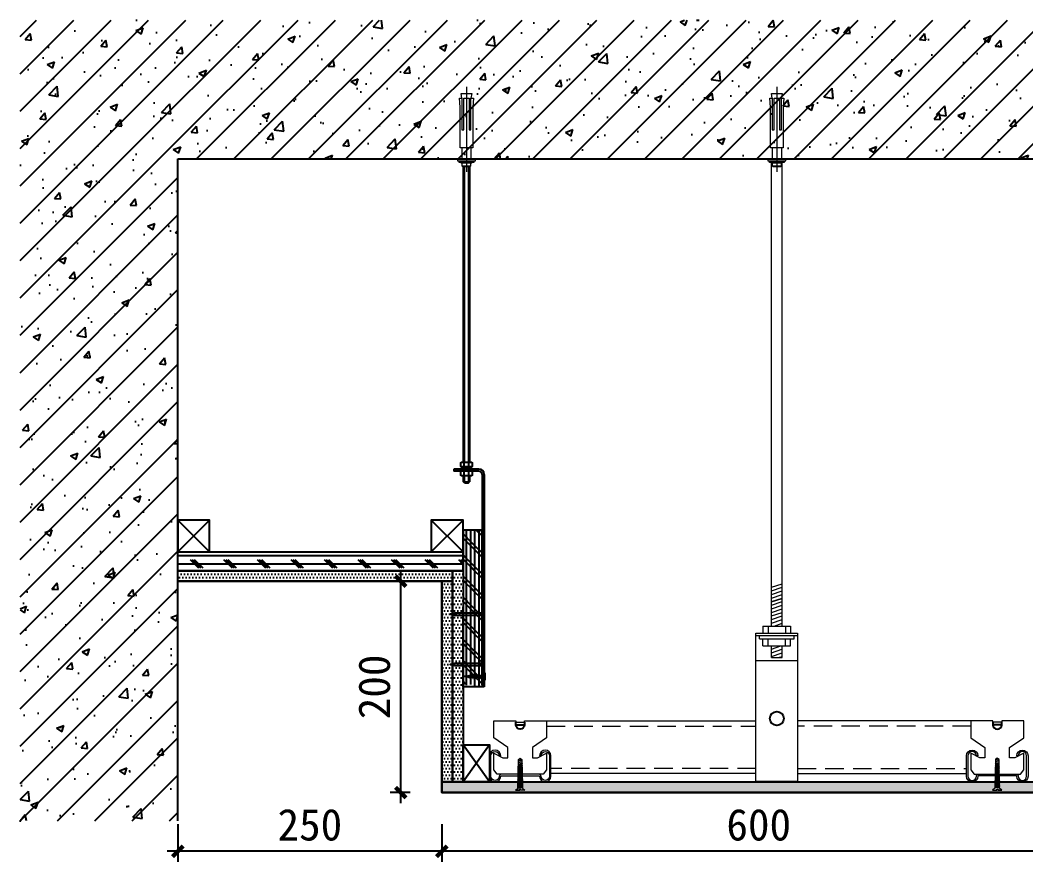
# Model space of a CAD drawing. Header units: millimetres. Extents: x -150677 to 588340, y -254013 to 149700.
# Drawn here: x 316868 to 317820, y -86240 to -85443 of the extents above; entities that cross this region are included whole.
import ezdxf

# ---------------------------------------------------------------- set-up
doc = ezdxf.new("R2010")
doc.units = ezdxf.units.MM
doc.header["$LTSCALE"] = 10
doc.header["$MEASUREMENT"] = 0
doc.linetypes.add('CENTER', pattern=[50.8, 31.75, -6.35, 6.35, -6.35])
doc.linetypes.add('HIDDEN', pattern=[0.375, 0.25, -0.125])
for name, color, linetype in [('1-Ba原始建筑墙体', 2, 'Continuous'), ('2-Ba顶面轮廓', 4, 'Continuous'), ('IEL-13Light', 136, 'Continuous'), ('LM-01', 4, 'Continuous'), ('LM-01-立面图', 4, 'Continuous'), ('图层1', 2, 'Continuous'), ('图层2', 44, 'Continuous')]:
    doc.layers.add(name, color=color, linetype=linetype)
doc.layers.add('3', color=5, linetype='Continuous', lineweight=18)
doc.layers.add('8', color=251, linetype='Continuous', lineweight=5)
doc.styles.get("Standard").update_dxf_attribs({"font": ''})
doc.styles.get('Standard').set_extended_font_data('SimSun')
doc.dimstyles.new('DIMN10', dxfattribs={"dimscale": 0.1, "dimtxt": 300, "dimasz": 100, "dimexe": 100, "dimexo": 300, "dimgap": 100, "dimtad": 1, "dimdec": 0, "dimtxsty": 'Standard', "dimblk": 'ARCHTICK', "dimcen": 2.5, "dimdle": 100, "dimclrd": 8, "dimclre": 8, "dimclrt": 96, "dimadec": 0, "dimazin": 0, "dimtfac": 1, "dimtdec": 0, "dimtmove": 0, "dimatfit": 3, "dimldrblk": 'DOT', "dimfxl": 100, "dimarcsym": 0})
pattern_1 = [(45, (316868, -86201.086), (-17.67767, 17.67767), []), (50, (316868, -86201.086), (71.726, -6.2752), [7.5, -82.5]), (355, (316868, -86201.09), (-13.875, 75.2192), [6, -66]), (100.4514, (316873.98, -86201.61), (57.851, 68.944), [6.374, -70.1142]), (46.184, (316868, -86181.09), (106.724, -16.552), [11.25, -123.75]), (96.6356, (316876.89, -86182.47), (93.466, 97.412), [9.561, -105.171]), (351.184, (316868, -86181.09), (93.466, 97.412), [9, -99]), (21, (316878, -86186.086), (59.6907, -40.2619), [7.5, -82.5]), (326, (316878, -86186.09), (24.3315, 72.515), [6, -66]), (71.4514, (316882.975, -86189.44), (84.0223, 32.253), [6.374, -70.1142]), (37.5, (316868, -86201.086), (1.216, 33.2894), [0, -65.2, 0, -67, 0, -66.25]), (7.5, (316868, -86201.086), (26.30695, 39.4412), [0, -38.2, 0, -63.7, 0, -25.25]), (327.5, (316845.7, -86201.086), (53.38224, -2.2555), [0, -25, 0, -78, 0, -103.5]), (317.5, (316835.7, -86201.086), (58.3186, 10.0105), [0, -32.5, 0, -51.8, 0, -73.5])]
pattern_2 = [(0, (317017.332, -86164.3404), (1.5875, 3.175), [0, -3.175])]

# ---------------------------------------------------------------- blocks, each defined once
blk = doc.blocks.new('QBLOCK2009062415473686')
at = {"color": 8}
for p, q in [((-0.32, 7.74), (-0.06, 9.79)), ((0.18, 7.9), (-0.06, 9.79)), ((-1.66, 1.63), (-1.41, 1.77)), ((-1.66, 1.63), (-1.41, 1.77)), ((-1.66, 1.63), (-1.41, 1.38)), ((-1.66, 1.63), (-1.41, 1.38)), ((-1.49, 3.52), (-1.24, 3.66)), ((-1.49, 3.52), (-1.24, 3.27)), ((-1.41, 1.38), (1.29, 2.28)), ((-1.41, -0.7), (1.29, 0.2)), ((-1.24, 3.27), (1.01, 4.02)), ((-1.11, 5.53), (-0.86, 5.67)), ((-1.11, 5.53), (-0.86, 5.28)), ((-0.96, 2.59), (-0.86, 3.39)), ((-0.96, 1.76), (-0.96, 2.59)), ((-0.96, -0.15), (-0.96, 1.53)), ((-0.86, 5.28), (0.71, 5.8)), ((-0.81, 3.81), (-0.61, 5.36)), ((-0.74, 7.54), (-0.49, 7.68)), ((-0.74, 7.54), (-0.49, 7.28)), ((-0.56, 5.77), (-0.37, 7.32)), ((-0.49, 7.28), (0.45, 7.6)), ((0.4, 6.1), (0.22, 7.52)), ((0.7, 7.74), (0.45, 8)), ((0.7, 7.74), (0.45, 7.6)), ((0.63, 4.29), (0.45, 5.72)), ((0.84, 2.59), (0.68, 3.91)), ((0.96, 5.95), (0.71, 6.2)), ((0.96, 5.95), (0.71, 5.8)), ((0.84, 2.59), (0.84, 2.37)), ((0.84, 2.13), (0.84, 0.45)), ((0.84, 0.05), (0.84, -1.63)), ((1.26, 4.17), (1.01, 4.42)), ((1.26, 4.17), (1.01, 4.02)), ((1.54, 2.43), (1.29, 2.68)), ((1.54, 2.43), (1.29, 2.68)), ((1.54, 2.43), (1.29, 2.28)), ((1.54, 2.43), (1.29, 2.28)), ((1.54, 0.35), (1.29, 0.6)), ((1.54, 0.35), (1.29, 0.2)), ((-3.4, -9.79), (-3.4, -8.99)), ((3.4, -8.99), (-3.4, -8.99)), ((-1.66, -0.45), (-1.41, -0.31)), ((-1.66, -0.45), (-1.41, -0.7)), ((-1.66, -2.53), (-1.41, -2.39)), ((-1.66, -2.53), (-1.41, -2.39)), ((-1.66, -2.53), (-1.41, -2.78)), ((-1.66, -2.53), (-1.41, -2.78)), ((-1.66, -4.61), (-1.41, -4.47)), ((-1.66, -4.61), (-1.41, -4.86)), ((-1.41, -2.78), (1.29, -1.88)), ((-1.41, -2.78), (1.29, -1.88)), ((-1.41, -4.86), (1.29, -3.96)), ((-0.96, -2.23), (-0.96, -0.55)), ((-0.96, -4.31), (-0.96, -2.63)), ((-0.9, -5.39), (-0.96, -4.71)), ((0.84, -1.41), (0.84, -1.63)), ((0.84, -2.03), (0.84, -3.71)), ((0.84, -4.11), (0.9, -5.39)), ((1.54, -1.73), (1.29, -1.48)), ((1.54, -1.73), (1.29, -1.48)), ((1.54, -1.73), (1.29, -1.88)), ((1.54, -1.73), (1.29, -1.88)), ((1.54, -3.81), (1.29, -3.56)), ((1.54, -3.81), (1.29, -3.96)), ((3.4, -9.79), (3.4, -8.99)), ((3.4, -9.79), (-3.4, -9.79))]:
    blk.add_line(p, q, dxfattribs=at)
for centre, start, end in [((-4.83, -5.32), 291.38367, 359.0609), ((4.83, -5.32), 180.93916, 248.61639)]:
    blk.add_arc(centre, 3.94, start, end, dxfattribs=at)
blk = doc.blocks.new('QBLOCK2009070111364517')
at = {"layer": '图层1', "color": 8, "linetype": 'ByBlock'}
for p, q in [((-13.8, 0.9), (-13.8, -0.9)), ((15, 0), (11, 0))]:
    blk.add_line(p, q, dxfattribs=at)
blk.add_lwpolyline([(11, -0.9), (15, 0), (11, 0.9), (-13.8, 0.9), (-15, 1.7), (-15, -1.7), (-13.8, -0.9)], close=True, dxfattribs=at)
blk.add_lwpolyline([(11, 0.9, 0.39097), (11, 0, 0.39097), (11, -0.9)], format="xyb", dxfattribs=at)
blk = doc.blocks.new('A$C2444451B')
at = {"layer": '3', "color": 134, "linetype": 'CENTER', "ltscale": 10}
blk.add_line((9.1, 0), (9.1, 85.5), dxfattribs=at)
at = {"layer": '3', "color": 134}
for p, q in [((13.7, 79.5), (4.6, 79.5)), ((4.6, 61.6), (4.6, 72.5)), ((13.7, 61.6), (13.7, 72.5))]:
    blk.add_line(p, q, dxfattribs=at)
for points in [[(0, 72.5), (18.3, 72.5), (18.3, 74.4), (0, 74.4)], [(6.4, 11.3), (6.4, 43.3), (4.6, 43.3), (4.6, 11.3), (2.1, 11.3), (2.7, 20.5), (2.7, 61.6), (15.5, 61.6), (15.5, 20.5), (16.1, 11.3), (13.7, 11.3), (13.7, 43.3), (11.9, 43.3), (11.9, 11.3)]]:
    blk.add_lwpolyline(points, close=True, dxfattribs=at)
for points in [[(1.8, 74.4), (1.8, 76.2), (16.4, 76.2), (16.4, 74.4)], [(13.7, 76.8), (13.7, 79.5), (12.8, 80.4), (5.5, 80.4), (4.6, 79.5), (4.6, 76.8)], [(13.7, 11.3), (14.6, 6.7), (3.7, 6.7), (4.6, 11.3)]]:
    blk.add_lwpolyline(points, dxfattribs=at)
blk.add_lwpolyline([(3.4, 76.2, 0.133077), (4, 76.8), (14.3, 76.8, 0.130908), (14.9, 76.2)], format="xyb", dxfattribs=at)
blk = doc.blocks.new('A$C2A03657B')
at = {"layer": 'LM-01', "xscale": -1}
blk.add_blockref('A$C2444451B', (18.3, 0), dxfattribs=at)
blk = doc.blocks.new('A$C0A8D779E')
at = {"layer": 'LM-01-立面图'}
blk.add_blockref('A$C2A03657B', (0, 0), dxfattribs=at)
blk = doc.blocks.new('_ArchTick')
at = {"color": 0, "linetype": 'ByBlock', "const_width": 0.4}
blk.add_lwpolyline([(-0.5, -0.5), (0.5, 0.5)], dxfattribs=at)
blk = doc.blocks.new('*D1675')
at = {"layer": '2-Ba顶面轮廓', "color": 8, "lineweight": -2, "transparency": 16777216}
for p, q in [((317267.33, -86204.34), (317267.33, -86240.03)), ((317867.33, -86204.34), (317867.33, -86240.03)), ((317877.33, -86230.03), (317257.33, -86230.03))]:
    blk.add_line(p, q, dxfattribs=at)
at = {"layer": 'Defpoints', "color": 0, "transparency": 16777216}
for p in [(317267.33, -86174.34), (317867.33, -86174.34), (317267.33, -86230.03)]:
    blk.add_point(p, dxfattribs=at)
at = {"layer": '2-Ba顶面轮廓', "color": 8, "lineweight": -2, "transparency": 16777216, "xscale": 10, "yscale": 10, "zscale": 10, "rotation": 180}
blk.add_blockref('_ArchTick', (317267.33, -86230.03), dxfattribs=at)
at = {"layer": '2-Ba顶面轮廓', "color": 8, "lineweight": -2, "transparency": 16777216, "xscale": 10, "yscale": 10, "zscale": 10}
blk.add_blockref('_ArchTick', (317867.33, -86230.03), dxfattribs=at)
at = {"layer": '2-Ba顶面轮廓', "color": 96, "transparency": 16777216, "insert": (317567.33, -86205.03), "char_height": 30, "attachment_point": 5}
blk.add_mtext('600', dxfattribs=at)
blk = doc.blocks.new('_DOT')
at = {"color": 0, "linetype": 'ByBlock'}
blk.add_line((-0.35, 0), (-1, 0), dxfattribs=at)
at = {"color": 0, "linetype": 'ByBlock', "const_width": 0.35}
blk.add_lwpolyline([(-0.175, 0, 1), (0.175, 0, 1)], format="xyb", close=True, dxfattribs=at)
blk = doc.blocks.new('*D1676')
at = {"layer": '2-Ba顶面轮廓', "color": 8, "lineweight": -2, "transparency": 16777216}
for p, q in [((317228.43, -86184.34), (317228.43, -85964.34)), ((317237.33, -85974.34), (317218.43, -85974.34)), ((317237.33, -86174.34), (317218.43, -86174.34))]:
    blk.add_line(p, q, dxfattribs=at)
at = {"layer": 'Defpoints', "color": 0, "transparency": 16777216}
for p in [(317228.43, -85974.34), (317267.33, -85974.34), (317267.33, -86174.34)]:
    blk.add_point(p, dxfattribs=at)
at = {"layer": '2-Ba顶面轮廓', "color": 8, "lineweight": -2, "transparency": 16777216, "xscale": 10, "yscale": 10, "zscale": 10}
for p, rotation in [((317228.43, -85974.34), 90), ((317228.43, -86174.34), 270)]:
    blk.add_blockref('_ArchTick', p, dxfattribs=dict(at, rotation=rotation))
at = {"layer": '2-Ba顶面轮廓', "color": 96, "transparency": 16777216, "insert": (317203.43, -86074.34), "char_height": 30, "attachment_point": 5, "rotation": 90}
blk.add_mtext('200', dxfattribs=at)
blk = doc.blocks.new('*D1677')
at = {"layer": '2-Ba顶面轮廓', "color": 8, "lineweight": -2, "transparency": 16777216}
for p, q in [((317017.33, -86204.34), (317017.33, -86240.03)), ((317267.33, -86204.34), (317267.33, -86240.03)), ((317277.33, -86230.03), (317007.33, -86230.03))]:
    blk.add_line(p, q, dxfattribs=at)
at = {"layer": 'Defpoints', "color": 0, "transparency": 16777216}
for p in [(317017.33, -86174.34), (317267.33, -86174.34), (317017.33, -86230.03)]:
    blk.add_point(p, dxfattribs=at)
at = {"layer": '2-Ba顶面轮廓', "color": 8, "lineweight": -2, "transparency": 16777216, "xscale": 10, "yscale": 10, "zscale": 10, "rotation": 180}
blk.add_blockref('_ArchTick', (317017.33, -86230.03), dxfattribs=at)
at = {"layer": '2-Ba顶面轮廓', "color": 8, "lineweight": -2, "transparency": 16777216, "xscale": 10, "yscale": 10, "zscale": 10}
blk.add_blockref('_ArchTick', (317267.33, -86230.03), dxfattribs=at)
at = {"layer": '2-Ba顶面轮廓', "color": 96, "transparency": 16777216, "insert": (317142.33, -86205.03), "char_height": 30, "attachment_point": 5}
blk.add_mtext('250', dxfattribs=at)

msp = doc.modelspace()

# ---------------------------------------------------------------- hatches: boundary and pattern name
h = msp.add_hatch()
h.set_pattern_fill('PLYWOOD', color=250, angle=90, style=0)
h.set_pattern_definition([(135, (305774.598, -78520.654), (3e-15, 20), [5.656854, -22.627417]), (135, (305758.598, -78520.654), (3e-15, 20), [2.636773, -25.647498]), (135, (305771.353, -78533.409), (-20, 3e-15), [1.067156, -27.217115]), (135, (305776.734, -78518.79), (-20, 3e-15), [7.60978, -20.674492]), (135, (305770.598, -78532.654), (3e-15, 20), [16.970562, -11.31371]), (135, (305767.353, -78533.409), (3e-15, 20), [15.017636, -13.266635]), (135, (305770.598, -78516.654), (-20, 3e-15), [4.5897, -23.694573]), (135, (305776.734, -78522.79), (3e-15, 20), [3.020082, -25.26419]), (90, (305774.598, -78520.654), (-20, 1e-15), [7.2454, -12.7546]), (90, (305774.598, -78520.654), (-20, 1e-15), [0, -20]), (90, (305774.598, -78533.409), (-20, 1e-15), [12.7546, -7.2454]), (90, (305758.598, -78520.654), (-20, 1e-15), [7.2454, -12.7546]), (90, (305758.598, -78520.654), (-20, 1e-15), [0, -20]), (90, (305758.598, -78533.409), (-20, 1e-15), [12.7546, -7.2454]), (90, (305762.598, -78520.654), (-20, 1e-15), [7.2454, -12.7546]), (90, (305762.598, -78520.654), (-20, 1e-15), [0, -20]), (90, (305762.598, -78533.409), (-20, 1e-15), [12.7546, -7.2454]), (90, (305766.598, -78520.654), (-20, 1e-15), [7.2454, -12.7546]), (90, (305766.598, -78520.654), (-20, 1e-15), [0, -20]), (90, (305766.598, -78533.409), (-20, 1e-15), [12.7546, -7.2454]), (90, (305770.598, -78520.654), (-20, 1e-15), [7.2454, -12.7546]), (90, (305770.598, -78520.654), (-20, 1e-15), [0, -20]), (90, (305770.598, -78533.409), (-20, 1e-15), [12.7546, -7.2454])])
h.paths.add_polyline_path([(317302.33, -86074.3), (317302.33, -86074.3), (317299.83, -86071.8), (317297.34, -86074.3), (317294.84, -86071.8), (317292.34, -86074.3), (317292.34, -86074.29), (317289.85, -86071.8), (317287.33, -86074.31), (317287.33, -85925.61), (317305.33, -85925.61), (317305.33, -86072.31), (317304.83, -86071.8)])
at = {"layer": '2-Ba顶面轮廓'}
h = msp.add_hatch(dxfattribs=at)
h.set_pattern_fill('钢筋混凝土', color=251, scale=10, style=0)
h.set_pattern_definition(pattern_1)
h.paths.add_polyline_path([(316868, -85574.35), (318377.87, -85574.35), (318377.87, -85443), (316868, -85443)])
h = msp.add_hatch(dxfattribs=at)
h.set_pattern_fill('钢筋混凝土', color=251, scale=10, style=0)
h.set_pattern_definition(pattern_1)
h.paths.add_polyline_path([(317017.33, -85574.35), (316868, -85574.35), (316868, -86201.09), (317017.33, -86201.09)])
h = msp.add_hatch(dxfattribs=at)
h.set_pattern_fill('CORK', color=251, scale=10, style=0)
h.set_pattern_definition([(0, (317017.332, -86164.3404), (0, 7.9375), []), (135, (317021.3, -86168.31), (-15.875, -15.875), [11.2253, -11.2253]), (135, (317023.285, -86168.31), (-15.875, -15.875), [11.2253, -11.2253]), (135, (317025.27, -86168.31), (-15.875, -15.875), [11.2253, -11.2253])])
h.paths.add_polyline_path([(317017.33, -85946.34), (317287.32, -85946.34), (317287.32, -85964.34), (317017.33, -85964.34)])
h = msp.add_hatch(dxfattribs=at)
h.set_pattern_fill('DOTS', color=251, scale=2, style=0)
h.set_pattern_definition(pattern_2)
h.paths.add_polyline_path([(317017.33, -85964.34), (317277.33, -85964.34), (317277.33, -85974.34), (317017.33, -85974.34)])
h = msp.add_hatch(dxfattribs=at)
h.set_pattern_fill('DOTS', color=251, scale=2, style=0)
h.set_pattern_definition(pattern_2)
h.paths.add_polyline_path([(317277.33, -85964.34), (317287.33, -85964.34), (317287.33, -86164.34), (317277.33, -86164.34)])
h = msp.add_hatch(dxfattribs=at)
h.set_pattern_fill('DOTS', color=251, scale=2, style=0)
h.set_pattern_definition(pattern_2)
h.paths.add_polyline_path([(317277.33, -86164.34), (317267.33, -86164.34), (317267.33, -85974.34), (317277.33, -85974.34)])
h = msp.add_hatch(dxfattribs=at)
h.set_pattern_fill('DOTS', color=251, scale=2, style=0)
h.set_pattern_definition([(0, (317267.332, -86174.3404), (1.5875, 3.175), [0, -3.175])])
h.paths.add_polyline_path([(317267.33, -86164.34), (317867.33, -86164.34), (317867.33, -86174.34), (317267.33, -86174.34)])

# ---------------------------------------------------------------- linework, layer by layer
at = {"color": 8, "ltscale": 100}
for p, q in [((317287.89, -85861.69), (317287.89, -85580.89)), ((317288.89, -85861.69), (317288.89, -85580.89)), ((317292.38, -85580.89), (317292.38, -85861.69)), ((317293.38, -85580.89), (317293.38, -85861.69)), ((317287.89, -85861.69), (317287.89, -85822.6)), ((317293.38, -85822.6), (317293.38, -85861.69)), ((317285.16, -85862.24), (317285.7, -85861.69)), ((317285.16, -85865.54), (317285.16, -85862.24)), ((317285.7, -85861.69), (317295.59, -85861.69)), ((317288.43, -85862.23), (317287.86, -85861.66)), ((317288.43, -85862.23), (317289, -85861.66)), ((317288.43, -85865.56), (317288.43, -85862.23)), ((317288.89, -85861.69), (317288.89, -85856.47)), ((317292.84, -85862.23), (317292.27, -85861.66)), ((317292.38, -85856.47), (317292.38, -85861.69)), ((317292.84, -85862.23), (317293.4, -85861.66)), ((317292.84, -85865.56), (317292.84, -85862.23)), ((317295.59, -85861.69), (317296.14, -85862.24)), ((317296.14, -85862.24), (317296.14, -85865.54)), ((317302.33, -85868.11), (317278.78, -85868.11)), ((317278.78, -85868.11), (317278.78, -85870.11)), ((317302.33, -85870.11), (317278.78, -85870.11)), ((317285.14, -85870.66), (317285.69, -85870.11)), ((317285.14, -85873.96), (317285.14, -85870.66)), ((317285.69, -85874.51), (317285.14, -85873.96)), ((317285.7, -85866.09), (317285.16, -85865.54)), ((317295.58, -85874.51), (317285.69, -85874.51)), ((317295.59, -85866.09), (317285.7, -85866.09)), ((317285.77, -85866.42), (317285.77, -85868.11)), ((317295.5, -85866.42), (317285.77, -85866.42)), ((317288.41, -85873.94), (317287.85, -85874.51)), ((317288.43, -85865.52), (317287.86, -85866.09)), ((317288.41, -85870.65), (317287.87, -85870.11)), ((317287.89, -85866.42), (317287.89, -85866.09)), ((317287.89, -85880.24), (317287.89, -85874.51)), ((317288.41, -85870.65), (317288.95, -85870.11)), ((317288.41, -85873.99), (317288.41, -85870.65)), ((317288.41, -85873.94), (317288.98, -85874.51)), ((317288.43, -85865.52), (317289, -85866.09)), ((317288.89, -85866.42), (317288.89, -85866.09)), ((317288.89, -85880.24), (317288.89, -85874.51)), ((317292.82, -85873.94), (317292.25, -85874.51)), ((317292.84, -85865.52), (317292.27, -85866.09)), ((317292.82, -85870.65), (317292.28, -85870.11)), ((317292.38, -85866.09), (317292.38, -85866.42)), ((317292.39, -85866.67), (317292.38, -85866.67)), ((317292.38, -85866.68), (317292.39, -85866.67)), ((317292.38, -85874.51), (317292.38, -85880.24)), ((317292.82, -85870.65), (317293.39, -85870.09)), ((317292.82, -85873.99), (317292.82, -85870.65)), ((317292.82, -85873.94), (317293.39, -85874.51)), ((317292.84, -85865.52), (317293.4, -85866.09)), ((317293.38, -85866.09), (317293.38, -85866.42)), ((317293.38, -85874.51), (317293.38, -85880.24)), ((317295.5, -85868.11), (317295.5, -85866.42)), ((317295.58, -85870.11), (317296.13, -85870.66)), ((317296.13, -85873.96), (317295.58, -85874.51)), ((317296.14, -85865.54), (317295.59, -85866.09)), ((317296.13, -85870.66), (317296.13, -85873.96)), ((317305.33, -85873.11), (317305.33, -86074.31)), ((317307.33, -85873.11), (317307.33, -86074.31)), ((317287.89, -85880.24), (317293.38, -85880.24)), ((317288.89, -85881.24), (317287.89, -85880.24)), ((317288.89, -85881.24), (317292.38, -85881.24)), ((317292.38, -85881.24), (317293.38, -85880.24)), ((317287.33, -85925.61), (317287.3, -86074.31)), ((317287.33, -85925.61), (317305.33, -85925.61)), ((317307.33, -86074.31), (317287.3, -86074.31))]:
    msp.add_line(p, q, dxfattribs=at)
at = {"color": 8}
for p, q in [((317312.33, -86164.34, 0), (317287.33, -86129.34, 0)), ((317312.33, -86129.34, 0), (317287.33, -86164.34, 0))]:
    msp.add_line(p, q, dxfattribs=at)
msp.add_lwpolyline([(317312.33, -86164.34), (317287.33, -86164.34), (317287.33, -86129.34), (317312.33, -86129.34)], close=True, dxfattribs=at)
at = {"color": 8, "ltscale": 100}
for radius in [5, 3]:
    msp.add_arc((317302.33, -85873.11), radius, 0, 90, dxfattribs=at)
at = {"layer": '1-Ba原始建筑墙体'}
for p, q in [((317017.33, -86201.09), (317017.33, -85574.35)), ((317017.33, -85574.35), (318377.87, -85574.35))]:
    msp.add_line(p, q, dxfattribs=at)
at = {"layer": '2-Ba顶面轮廓', "color": 8}
for p, q in [((317047.33, -85946.34), (317017.33, -85916.34)), ((317017.33, -85946.34), (317047.33, -85916.34)), ((317287.33, -85946.39), (317257.33, -85916.39)), ((317257.33, -85946.39), (317287.33, -85916.39))]:
    msp.add_line(p, q, dxfattribs=at)
at = {"layer": '2-Ba顶面轮廓'}
for p, q in [((317017.33, -85946.34), (317287.33, -85946.34)), ((317287.33, -85946.34), (317287.33, -86164.34)), ((317017.33, -85964.34), (317287.32, -85964.34)), ((317277.33, -85964.34), (317277.33, -86164.34)), ((317017.33, -85974.34), (317277.33, -85974.34)), ((317267.33, -85974.34), (317267.33, -86174.34)), ((317267.33, -86164.34), (317867.33, -86164.34)), ((317267.33, -86174.34), (317867.33, -86174.34))]:
    msp.add_line(p, q, dxfattribs=at)
at = {"layer": '2-Ba顶面轮廓', "color": 8}
for points in [[(317017.33, -85946.34), (317047.33, -85946.34), (317047.33, -85916.34), (317017.33, -85916.34)], [(317257.33, -85946.39), (317287.33, -85946.39), (317287.33, -85916.39), (317257.33, -85916.39)]]:
    msp.add_lwpolyline(points, close=True, dxfattribs=at)
at = {"layer": '2-Ba顶面轮廓'}
for points in [[(317017.33, -85946.34), (317287.32, -85946.34), (317287.32, -85964.34), (317017.33, -85964.34)], [(317017.33, -85964.34), (317277.33, -85964.34), (317277.33, -85974.34), (317017.33, -85974.34)], [(317277.33, -85964.34), (317287.33, -85964.34), (317287.33, -86164.34), (317277.33, -86164.34)], [(317277.33, -86164.34), (317267.33, -86164.34), (317267.33, -85974.34), (317277.33, -85974.34)], [(317267.33, -86164.34), (317867.33, -86164.34), (317867.33, -86174.34), (317267.33, -86174.34)]]:
    msp.add_lwpolyline(points, close=True, dxfattribs=at)
at = {"layer": '3'}
for p, q in [((317579.42, -86016.77, 0), (317579.42, -85577.78)), ((317589.4, -86016.77, 0), (317589.4, -85577.78)), ((317571.27, -86016.77, 0), (317571.27, -86023.33, 0)), ((317571.27, -86016.77, 0), (317597.55, -86016.77, 0)), ((317576.2, -86016.77, 0), (317576.2, -86023.33, 0)), ((317592.62, -86016.77, 0), (317592.62, -86023.33, 0)), ((317597.55, -86016.77, 0), (317597.55, -86023.33, 0)), ((317564.71, -86025.71, 0), (317604.11, -86025.71, 0)), ((317567.99, -86028.99, 0), (317567.99, -86025.71, 0)), ((317600.83, -86028.99, 0), (317600.83, -86025.71, 0)), ((317567.99, -86028.99, 0), (317600.83, -86028.99, 0)), ((317571.27, -86035.56, 0), (317571.27, -86028.99, 0)), ((317571.27, -86035.56, 0), (317597.55, -86035.56, 0)), ((317576.2, -86035.56, 0), (317576.2, -86028.99, 0)), ((317579.42, -86046.55, 0), (317579.42, -86035.56, 0)), ((317579.42, -86046.55, 0), (317579.42, -86035.56, 0)), ((317579.42, -86046.55, 0), (317579.42, -86035.56, 0)), ((317589.4, -86046.55, 0), (317589.4, -86035.56, 0)), ((317589.4, -86046.55, 0), (317589.4, -86035.56, 0)), ((317589.4, -86045.47, 0), (317589.4, -86035.56, 0)), ((317592.62, -86035.56, 0), (317592.62, -86028.99, 0)), ((317597.55, -86035.56, 0), (317597.55, -86028.99, 0)), ((317564.71, -86049.44, 0), (317604.11, -86049.44, 0)), ((317366.47, -86106.45), (317564.71, -86106.45, 0)), ((317768.19, -86106.45, 0), (317604.11, -86106.45, 0)), ((317339.24, -86170.35), (317339.83, -86143.16)), ((317339.73, -86151.01), (317343.21, -86150.37)), ((317339.74, -86150.64), (317343.2, -86150)), ((317339.76, -86145.87), (317343.17, -86145.25)), ((317339.76, -86147.47), (317343.17, -86146.85)), ((317339.76, -86148.58), (317343.17, -86147.95)), ((317339.76, -86149.75), (317343.17, -86149.13)), ((317339.77, -86145.49), (317343.16, -86144.88)), ((317339.77, -86147.1), (317343.16, -86146.48)), ((317339.77, -86148.2), (317343.16, -86147.58)), ((317339.77, -86149.38), (317343.16, -86148.76)), ((317339.8, -86144.21), (317343.13, -86143.6)), ((317339.81, -86143.83), (317343.12, -86143.23)), ((317339.83, -86143.16), (317341.47, -86141.81)), ((317341.47, -86141.81), (317343.12, -86143.16)), ((317343.12, -86143.16), (317343.71, -86170.35)), ((317791.54, -86143.16), (317790.96, -86170.35)), ((317794.94, -86151.01), (317791.46, -86150.37)), ((317794.93, -86150.64), (317791.47, -86150)), ((317794.9, -86145.87), (317791.49, -86145.25)), ((317794.9, -86147.47), (317791.49, -86146.85)), ((317794.9, -86148.58), (317791.49, -86147.95)), ((317794.9, -86149.75), (317791.49, -86149.13)), ((317794.89, -86145.49), (317791.5, -86144.88)), ((317794.89, -86147.1), (317791.5, -86146.48)), ((317794.89, -86148.2), (317791.5, -86147.58)), ((317794.89, -86149.38), (317791.5, -86148.76)), ((317794.87, -86144.21), (317791.53, -86143.6)), ((317793.19, -86141.81), (317791.54, -86143.16)), ((317794.86, -86143.83), (317791.54, -86143.23)), ((317794.83, -86143.16), (317793.19, -86141.81)), ((317795.42, -86170.35), (317794.83, -86143.16)), ((317339.44, -86160.96), (317343.48, -86160.22)), ((317339.47, -86160.04), (317343.46, -86159.31)), ((317339.48, -86159.67), (317343.45, -86158.94)), ((317339.51, -86158.75), (317343.42, -86158.04)), ((317339.52, -86158.38), (317343.41, -86157.66)), ((317339.54, -86157.46), (317343.39, -86156.76)), ((317339.55, -86157.09), (317343.38, -86156.39)), ((317339.58, -86156.17), (317343.35, -86155.48)), ((317339.59, -86155.8), (317343.34, -86155.11)), ((317339.62, -86154.88), (317343.31, -86154.21)), ((317339.63, -86154.51), (317343.3, -86153.83)), ((317339.65, -86153.59), (317343.28, -86152.93)), ((317339.66, -86153.22), (317343.27, -86152.56)), ((317339.69, -86152.3), (317343.24, -86151.65)), ((317339.7, -86151.93), (317343.23, -86151.28)), ((317564.71, -86156.47, 0), (317370.62, -86156.47, 0)), ((317604.11, -86156.47, 0), (317764.04, -86156.47)), ((317795.22, -86160.96), (317791.18, -86160.22)), ((317795.19, -86160.04), (317791.21, -86159.31)), ((317795.18, -86159.67), (317791.22, -86158.94)), ((317795.16, -86158.75), (317791.24, -86158.04)), ((317795.15, -86158.38), (317791.25, -86157.66)), ((317795.12, -86157.46), (317791.28, -86156.76)), ((317795.11, -86157.09), (317791.29, -86156.39)), ((317795.08, -86156.17), (317791.31, -86155.48)), ((317795.07, -86155.8), (317791.32, -86155.11)), ((317795.05, -86154.88), (317791.35, -86154.21)), ((317795.04, -86154.51), (317791.36, -86153.83)), ((317795.01, -86153.59), (317791.39, -86152.93)), ((317795, -86153.22), (317791.4, -86152.56)), ((317794.98, -86152.3), (317791.42, -86151.65)), ((317794.96, -86151.93), (317791.43, -86151.28)), ((317339.18, -86170.36), (317343.75, -86169.53)), ((317339.19, -86169.99), (317343.74, -86169.16)), ((317339.22, -86169.07), (317343.71, -86168.25)), ((317339.23, -86168.7), (317343.7, -86167.88)), ((317339.25, -86167.78), (317343.67, -86166.98)), ((317339.26, -86167.41), (317343.66, -86166.6)), ((317339.29, -86166.49), (317343.64, -86165.7)), ((317339.3, -86166.12), (317343.63, -86165.33)), ((317339.33, -86165.2), (317343.6, -86164.42)), ((317339.34, -86164.83), (317343.59, -86164.05)), ((317339.36, -86163.91), (317343.57, -86163.14)), ((317339.37, -86163.54), (317343.56, -86162.77)), ((317339.4, -86162.62), (317343.53, -86161.87)), ((317339.41, -86162.25), (317343.52, -86161.5)), ((317339.43, -86161.33), (317343.49, -86160.59)), ((317795.48, -86170.36), (317790.92, -86169.53)), ((317795.47, -86169.99), (317790.93, -86169.16)), ((317795.45, -86169.07), (317790.95, -86168.25)), ((317795.44, -86168.7), (317790.96, -86167.88)), ((317795.41, -86167.78), (317790.99, -86166.98)), ((317795.4, -86167.41), (317791, -86166.6)), ((317795.38, -86166.49), (317791.03, -86165.7)), ((317795.36, -86166.12), (317791.04, -86165.33)), ((317795.34, -86165.2), (317791.06, -86164.42)), ((317795.33, -86164.83), (317791.07, -86164.05)), ((317795.3, -86163.91), (317791.1, -86163.14)), ((317795.29, -86163.54), (317791.11, -86162.77)), ((317795.27, -86162.62), (317791.13, -86161.87)), ((317795.26, -86162.25), (317791.14, -86161.5)), ((317795.23, -86161.33), (317791.17, -86160.59)), ((317337.07, -86172.12), (317339.24, -86170.35)), ((317341.03, -86172.12), (317337.07, -86172.12)), ((317337.07, -86172.12), (317341.03, -86172.12)), ((317341.92, -86171.23), (317341.03, -86171.23)), ((317341.03, -86171.23), (317341.03, -86172.12)), ((317341.03, -86172.12), (317341.03, -86171.23)), ((317341.92, -86171.23), (317341.92, -86171.23)), ((317341.92, -86172.12), (317341.92, -86171.23)), ((317345.88, -86172.12), (317341.92, -86172.12)), ((317343.71, -86170.35), (317345.88, -86172.12)), ((317790.96, -86170.35), (317788.78, -86172.12)), ((317788.78, -86172.12), (317792.75, -86172.12)), ((317792.75, -86171.23), (317793.63, -86171.23)), ((317792.75, -86171.23), (317792.75, -86171.23)), ((317792.75, -86172.12), (317792.75, -86171.23)), ((317793.63, -86171.23), (317793.63, -86172.12)), ((317793.63, -86172.12), (317793.63, -86171.23)), ((317793.63, -86172.12), (317797.6, -86172.12)), ((317797.6, -86172.12), (317793.63, -86172.12)), ((317797.6, -86172.12), (317795.42, -86170.35))]:
    msp.add_line(p, q, dxfattribs=at)
at = {"layer": '3', "elevation": 0}
msp.add_lwpolyline([(317604.11, -86023.33), (317604.11, -86163.92), (317564.71, -86163.92), (317564.71, -86023.33)], close=True, dxfattribs=at)
at = {"layer": '3'}
for points in [[(317345.67, -86107.62), (317345.67, -86106.45), (317366.47, -86106.45), (317366.47, -86122.64), (317353.13, -86131.76), (317353.13, -86141.37), (317357.94, -86141.37), (317366.47, -86136.94), (317366.47, -86152.8), (317363.32, -86157.11), (317341.47, -86157.11), (317319.63, -86157.11), (317316.47, -86152.8), (317316.47, -86136.94), (317325.01, -86141.37), (317329.82, -86141.37), (317329.82, -86131.76), (317316.47, -86122.64), (317316.47, -86106.45), (317337.28, -86106.45), (317337.28, -86107.62)], [(317788.99, -86107.62), (317788.99, -86106.45), (317768.19, -86106.45), (317768.19, -86122.64), (317781.53, -86131.76), (317781.53, -86141.37), (317776.72, -86141.37), (317768.19, -86136.94), (317768.19, -86152.8), (317771.35, -86157.11), (317793.19, -86157.11), (317815.03, -86157.11), (317818.19, -86152.8), (317818.19, -86136.94), (317809.66, -86141.37), (317804.85, -86141.37), (317804.85, -86131.76), (317818.19, -86122.64), (317818.19, -86106.45), (317797.39, -86106.45), (317797.39, -86107.62)]]:
    msp.add_lwpolyline(points, close=True, dxfattribs=at)
for points in [[(317359.43, -86158.51, -0.414214), (317359.9, -86158.98, 1), (317370.62, -86158.98), (317370.62, -86139.63, 1), (317359.9, -86139.63), (317361.29, -86139.63, -1), (317369.22, -86139.63), (317369.22, -86158.98, -1), (317361.29, -86158.98, 0.414214), (317359.43, -86157.11), (317341.47, -86157.11), (317323.52, -86157.11, 0.414214), (317321.66, -86158.98, -1), (317313.73, -86158.98), (317313.73, -86139.63, -1), (317321.66, -86139.63), (317323.05, -86139.63, 1), (317312.33, -86139.63), (317312.33, -86158.98, 1), (317323.05, -86158.98, -0.414214), (317323.52, -86158.51), (317341.47, -86158.51)], [(317775.24, -86158.51, 0.414214), (317774.77, -86158.98, -1), (317764.04, -86158.98), (317764.04, -86139.63, -1), (317774.77, -86139.63), (317773.37, -86139.63, 1), (317765.44, -86139.63), (317765.44, -86158.98, 1), (317773.37, -86158.98, -0.414214), (317775.24, -86157.11), (317793.19, -86157.11), (317811.14, -86157.11, -0.414214), (317813.01, -86158.98, 1), (317820.94, -86158.98), (317820.94, -86139.63, 1), (317813.01, -86139.63), (317811.61, -86139.63, -1), (317822.34, -86139.63), (317822.34, -86158.98, -1), (317811.61, -86158.98, 0.414214), (317811.14, -86158.51), (317793.19, -86158.51)]]:
    msp.add_lwpolyline(points, format="xyb", close=True, dxfattribs=at)
for centre, major_axis, start_param, end_param in [((317339.45, -86150.47), (0.236, 0.236), 4.106163, 4.975275), ((317339.4, -86151.13), (-0.247, 0.247), 4.28682, 5.18544), ((317339.48, -86145.33), (0.236, 0.236), 4.106163, 4.975275), ((317339.43, -86145.99), (0.247, 0.247), 5.857617, 6.756236), ((317339.48, -86146.94), (0.236, 0.236), 4.106163, 4.975275), ((317339.43, -86147.6), (0.247, 0.247), 5.857617, 6.756236), ((317339.48, -86148.04), (0.236, 0.236), 4.106163, 4.975275), ((317339.43, -86148.7), (0.247, 0.247), 5.857617, 6.756236), ((317339.48, -86149.21), (0.236, 0.236), 4.106163, 4.975275), ((317339.43, -86149.87), (0.247, 0.247), 5.857617, 6.756236), ((317339.52, -86143.67), (0.236, 0.236), 4.106163, 4.975275), ((317339.47, -86144.33), (-0.247, 0.247), 4.28682, 5.18544), ((317343.41, -86143.06), (-0.236, 0.236), 1.30762, 2.176731), ((317343.46, -86143.72), (0.247, 0.247), 1.097455, 1.996074), ((317343.45, -86144.71), (-0.236, 0.236), 1.30762, 2.176731), ((317343.45, -86146.31), (-0.236, 0.236), 1.30762, 2.176731), ((317343.45, -86147.41), (-0.236, 0.236), 1.30762, 2.176731), ((317343.45, -86148.59), (-0.236, 0.236), 1.30762, 2.176731), ((317343.5, -86145.37), (0.247, 0.247), 1.097455, 1.996074), ((317343.5, -86146.97), (0.247, 0.247), 1.097455, 1.996074), ((317343.5, -86148.08), (0.247, 0.247), 1.097455, 1.996074), ((317343.5, -86149.25), (0.247, 0.247), 1.097455, 1.996074), ((317343.49, -86149.84), (-0.236, 0.236), 1.30762, 2.176731), ((317343.53, -86150.5), (0.247, 0.247), 1.097455, 1.996074), ((317339.19, -86159.5), (0.236, 0.236), 4.106163, 4.975275), ((317339.14, -86160.17), (0.247, 0.247), 5.857617, 6.756236), ((317339.23, -86158.21), (-0.236, 0.236), 2.535367, 3.404479), ((317339.18, -86158.87), (-0.247, 0.247), 4.28682, 5.18544), ((317339.26, -86156.92), (0.236, 0.236), 4.106163, 4.975275), ((317339.22, -86157.58), (0.247, 0.247), 5.857617, 6.756236), ((317339.3, -86155.63), (-0.236, 0.236), 2.535367, 3.404479), ((317339.25, -86156.29), (-0.247, 0.247), 4.28682, 5.18544), ((317339.34, -86154.34), (-0.236, 0.236), 2.535367, 3.404479), ((317339.29, -86155), (0.247, 0.247), 5.857617, 6.756236), ((317339.37, -86153.05), (0.236, 0.236), 4.106163, 4.975275), ((317339.33, -86153.71), (-0.247, 0.247), 4.28682, 5.18544), ((317339.41, -86151.76), (-0.236, 0.236), 2.535367, 3.404479), ((317339.36, -86152.42), (0.247, 0.247), 5.857617, 6.756236), ((317343.52, -86151.11), (0.236, 0.236), 2.878416, 3.747528), ((317343.57, -86151.77), (0.247, 0.247), 1.097455, 1.996074), ((317343.56, -86152.39), (-0.236, 0.236), 1.30762, 2.176731), ((317343.61, -86153.05), (0.247, 0.247), 1.097455, 1.996074), ((317343.59, -86153.67), (-0.236, 0.236), 1.30762, 2.176731), ((317343.64, -86154.33), (0.247, 0.247), 1.097455, 1.996074), ((317343.63, -86154.94), (-0.236, 0.236), 1.30762, 2.176731), ((317343.68, -86155.61), (0.247, 0.247), 1.097455, 1.996074), ((317343.67, -86156.22), (-0.236, 0.236), 1.30762, 2.176731), ((317343.71, -86156.88), (0.247, 0.247), 1.097455, 1.996074), ((317343.7, -86157.5), (-0.236, 0.236), 1.30762, 2.176731), ((317343.75, -86158.16), (0.247, 0.247), 1.097455, 1.996074), ((317343.74, -86158.78), (-0.236, 0.236), 1.30762, 2.176731), ((317343.79, -86159.44), (0.247, 0.247), 1.097455, 1.996074), ((317343.77, -86160.05), (-0.236, 0.236), 1.30762, 2.176731), ((317343.82, -86160.71), (0.247, 0.247), 1.097455, 1.996074), ((317338.9, -86169.83), (0.236, 0.236), 4.106163, 4.975275), ((317338.94, -86168.54), (-0.236, 0.236), 2.535367, 3.404479), ((317338.89, -86169.2), (-0.247, 0.247), 4.28682, 5.18544), ((317338.97, -86167.25), (0.236, 0.236), 4.106163, 4.975275), ((317338.93, -86167.91), (-0.247, 0.247), 4.28682, 5.18544), ((317339.01, -86165.96), (0.236, 0.236), 4.106163, 4.975275), ((317338.96, -86166.62), (-0.247, 0.247), 4.28682, 5.18544), ((317339.05, -86164.67), (-0.236, 0.236), 2.535367, 3.404479), ((317339, -86165.33), (-0.247, 0.247), 4.28682, 5.18544), ((317339.08, -86163.37), (-0.236, 0.236), 2.535367, 3.404479), ((317339.03, -86164.04), (-0.247, 0.247), 4.28682, 5.18544), ((317339.12, -86162.08), (0.236, 0.236), 4.106163, 4.975275), ((317339.07, -86162.75), (0.247, 0.247), 5.857617, 6.756236), ((317339.16, -86160.79), (-0.236, 0.236), 2.535367, 3.404479), ((317339.11, -86161.46), (-0.247, 0.247), 4.28682, 5.18544), ((317343.81, -86161.33), (-0.236, 0.236), 1.30762, 2.176731), ((317343.86, -86161.99), (0.247, 0.247), 1.097455, 1.996074), ((317343.85, -86162.61), (-0.236, 0.236), 1.30762, 2.176731), ((317343.89, -86163.27), (0.247, 0.247), 1.097455, 1.996074), ((317343.88, -86163.88), (-0.236, 0.236), 1.30762, 2.176731), ((317343.93, -86164.54), (0.247, 0.247), 1.097455, 1.996074), ((317343.92, -86165.16), (-0.236, 0.236), 1.30762, 2.176731), ((317343.97, -86165.82), (0.247, 0.247), 1.097455, 1.996074), ((317343.95, -86166.44), (-0.236, 0.236), 1.30762, 2.176731), ((317344, -86167.1), (0.247, 0.247), 1.097455, 1.996074), ((317343.99, -86167.71), (-0.236, 0.236), 1.30762, 2.176731), ((317344.04, -86168.38), (0.247, 0.247), 1.097455, 1.996074), ((317344.03, -86168.99), (0.236, 0.236), 2.878416, 3.747528), ((317344.07, -86169.65), (0.247, 0.247), 1.097455, 1.996074), ((317338.85, -86170.49), (-0.247, 0.247), 4.28682, 5.18544)]:
    msp.add_ellipse(centre, major_axis=major_axis, ratio=1, start_param=start_param, end_param=end_param, dxfattribs=at)
at = {"layer": '3', "extrusion": (0, 0, -1)}
for centre, major_axis, start_param, end_param in [((317791.18, -86149.84), (0.236, 0.236), 1.30762, 2.176731), ((317791.13, -86150.5), (-0.247, 0.247), 1.097455, 1.996074), ((317791.21, -86144.71), (0.236, 0.236), 1.30762, 2.176731), ((317791.17, -86145.37), (-0.247, 0.247), 1.097455, 1.996074), ((317791.21, -86146.31), (0.236, 0.236), 1.30762, 2.176731), ((317791.17, -86146.97), (-0.247, 0.247), 1.097455, 1.996074), ((317791.21, -86147.41), (0.236, 0.236), 1.30762, 2.176731), ((317791.17, -86148.08), (-0.247, 0.247), 1.097455, 1.996074), ((317791.21, -86148.59), (0.236, 0.236), 1.30762, 2.176731), ((317791.17, -86149.25), (-0.247, 0.247), 1.097455, 1.996074), ((317791.25, -86143.06), (0.236, 0.236), 1.30762, 2.176731), ((317791.2, -86143.72), (-0.247, 0.247), 1.097455, 1.996074), ((317795.15, -86143.67), (-0.236, 0.236), 4.106163, 4.975275), ((317795.19, -86144.33), (0.247, 0.247), 4.28682, 5.18544), ((317795.18, -86145.33), (-0.236, 0.236), 4.106163, 4.975275), ((317795.18, -86146.94), (-0.236, 0.236), 4.106163, 4.975275), ((317795.18, -86148.04), (-0.236, 0.236), 4.106163, 4.975275), ((317795.18, -86149.21), (-0.236, 0.236), 4.106163, 4.975275), ((317795.23, -86145.99), (-0.247, 0.247), 5.857617, 6.756236), ((317795.23, -86147.6), (-0.247, 0.247), 5.857617, 6.756236), ((317795.23, -86148.7), (-0.247, 0.247), 5.857617, 6.756236), ((317795.23, -86149.87), (-0.247, 0.247), 5.857617, 6.756236), ((317795.22, -86150.47), (-0.236, 0.236), 4.106163, 4.975275), ((317795.27, -86151.13), (0.247, 0.247), 4.28682, 5.18544), ((317790.89, -86160.05), (0.236, 0.236), 1.30762, 2.176731), ((317790.84, -86160.71), (-0.247, 0.247), 1.097455, 1.996074), ((317790.93, -86158.78), (0.236, 0.236), 1.30762, 2.176731), ((317790.88, -86159.44), (-0.247, 0.247), 1.097455, 1.996074), ((317790.96, -86157.5), (0.236, 0.236), 1.30762, 2.176731), ((317790.92, -86158.16), (-0.247, 0.247), 1.097455, 1.996074), ((317791, -86156.22), (0.236, 0.236), 1.30762, 2.176731), ((317790.95, -86156.88), (-0.247, 0.247), 1.097455, 1.996074), ((317791.03, -86154.94), (0.236, 0.236), 1.30762, 2.176731), ((317790.99, -86155.61), (-0.247, 0.247), 1.097455, 1.996074), ((317791.07, -86153.67), (0.236, 0.236), 1.30762, 2.176731), ((317791.02, -86154.33), (-0.247, 0.247), 1.097455, 1.996074), ((317791.11, -86152.39), (0.236, 0.236), 1.30762, 2.176731), ((317791.06, -86153.05), (-0.247, 0.247), 1.097455, 1.996074), ((317791.14, -86151.11), (-0.236, 0.236), 2.878416, 3.747528), ((317791.1, -86151.77), (-0.247, 0.247), 1.097455, 1.996074), ((317795.25, -86151.76), (0.236, 0.236), 2.535367, 3.404479), ((317795.3, -86152.42), (-0.247, 0.247), 5.857617, 6.756236), ((317795.29, -86153.05), (-0.236, 0.236), 4.106163, 4.975275), ((317795.34, -86153.71), (0.247, 0.247), 4.28682, 5.18544), ((317795.33, -86154.34), (0.236, 0.236), 2.535367, 3.404479), ((317795.37, -86155), (-0.247, 0.247), 5.857617, 6.756236), ((317795.36, -86155.63), (0.236, 0.236), 2.535367, 3.404479), ((317795.41, -86156.29), (0.247, 0.247), 4.28682, 5.18544), ((317795.4, -86156.92), (-0.236, 0.236), 4.106163, 4.975275), ((317795.45, -86157.58), (-0.247, 0.247), 5.857617, 6.756236), ((317795.44, -86158.21), (0.236, 0.236), 2.535367, 3.404479), ((317795.48, -86158.87), (0.247, 0.247), 4.28682, 5.18544), ((317795.47, -86159.5), (-0.236, 0.236), 4.106163, 4.975275), ((317795.52, -86160.17), (-0.247, 0.247), 5.857617, 6.756236), ((317790.64, -86168.99), (-0.236, 0.236), 2.878416, 3.747528), ((317790.59, -86169.65), (-0.247, 0.247), 1.097455, 1.996074), ((317790.67, -86167.71), (0.236, 0.236), 1.30762, 2.176731), ((317790.63, -86168.38), (-0.247, 0.247), 1.097455, 1.996074), ((317790.71, -86166.44), (0.236, 0.236), 1.30762, 2.176731), ((317790.66, -86167.1), (-0.247, 0.247), 1.097455, 1.996074), ((317790.75, -86165.16), (0.236, 0.236), 1.30762, 2.176731), ((317790.7, -86165.82), (-0.247, 0.247), 1.097455, 1.996074), ((317790.78, -86163.88), (0.236, 0.236), 1.30762, 2.176731), ((317790.74, -86164.54), (-0.247, 0.247), 1.097455, 1.996074), ((317790.82, -86162.61), (0.236, 0.236), 1.30762, 2.176731), ((317790.77, -86163.27), (-0.247, 0.247), 1.097455, 1.996074), ((317790.85, -86161.33), (0.236, 0.236), 1.30762, 2.176731), ((317790.81, -86161.99), (-0.247, 0.247), 1.097455, 1.996074), ((317795.51, -86160.79), (0.236, 0.236), 2.535367, 3.404479), ((317795.56, -86161.46), (0.247, 0.247), 4.28682, 5.18544), ((317795.55, -86162.08), (-0.236, 0.236), 4.106163, 4.975275), ((317795.59, -86162.75), (-0.247, 0.247), 5.857617, 6.756236), ((317795.58, -86163.37), (0.236, 0.236), 2.535367, 3.404479), ((317795.63, -86164.04), (0.247, 0.247), 4.28682, 5.18544), ((317795.62, -86164.67), (0.236, 0.236), 2.535367, 3.404479), ((317795.67, -86165.33), (0.247, 0.247), 4.28682, 5.18544), ((317795.65, -86165.96), (-0.236, 0.236), 4.106163, 4.975275), ((317795.7, -86166.62), (0.247, 0.247), 4.28682, 5.18544), ((317795.69, -86167.25), (-0.236, 0.236), 4.106163, 4.975275), ((317795.74, -86167.91), (0.247, 0.247), 4.28682, 5.18544), ((317795.73, -86168.54), (0.236, 0.236), 2.535367, 3.404479), ((317795.78, -86169.2), (0.247, 0.247), 4.28682, 5.18544), ((317795.76, -86169.83), (-0.236, 0.236), 4.106163, 4.975275), ((317795.81, -86170.49), (0.247, 0.247), 4.28682, 5.18544)]:
    msp.add_ellipse(centre, major_axis=major_axis, ratio=1, start_param=start_param, end_param=end_param, dxfattribs=at)
at = {"layer": '8', "linetype": 'HIDDEN', "ltscale": 7}
for p, q in [((317579.42, -85980.06, 0), (317589.4, -85976.65, 0)), ((317579.42, -85983.46, 0), (317589.4, -85980.05, 0)), ((317579.42, -85986.85, 0), (317589.4, -85983.44, 0)), ((317579.42, -85990.24, 0), (317589.4, -85986.83, 0)), ((317579.42, -85993.64, 0), (317589.4, -85990.23, 0)), ((317579.42, -85993.91, 0), (317589.4, -85990.5, 0)), ((317579.42, -85997.03, 0), (317589.4, -85993.62, 0)), ((317579.42, -86000.42, 0), (317589.4, -85997.01, 0)), ((317579.42, -86003.81, 0), (317589.4, -86000.4, 0)), ((317579.42, -86007.21, 0), (317589.4, -86003.8, 0)), ((317579.42, -86010.6, 0), (317589.4, -86007.19, 0)), ((317579.42, -86013.99, 0), (317589.4, -86010.58, 0)), ((317581.81, -86016.77, 0), (317589.4, -86013.98, 0)), ((317579.42, -86038.7, 0), (317588.37, -86035.56, 0)), ((317579.42, -86042.1, 0), (317589.2, -86038.74, 0)), ((317579.42, -86045.49, 0), (317589.4, -86042.08, 0)), ((317585.26, -86046.55, 0), (317589.4, -86045.47, 0)), ((317579.42, -86046.55, 0), (317589.4, -86046.55, 0)), ((317366.47, -86111.38, 0), (317564.71, -86111.38, 0)), ((317768.19, -86111.38), (317604.11, -86111.38, 0)), ((317564.71, -86151.54, 0), (317370.62, -86151.54, 0)), ((317604.11, -86151.54, 0), (317764.04, -86151.54))]:
    msp.add_line(p, q, dxfattribs=at)
at = {"layer": 'IEL-13Light'}
msp.add_line((317305.33, -86072.31), (317305.33, -85925.61), dxfattribs=at)
at = {"layer": '图层2'}
for p, q in [((317337.28, -86110.38), (317345.67, -86110.38)), ((317797.39, -86110.38), (317788.99, -86110.38))]:
    msp.add_line(p, q, dxfattribs=at)
for points in [[(317345.67, -86107.62), (317345.67, -86110.26, -1), (317337.28, -86110.26), (317337.28, -86107.62)], [(317788.99, -86107.62), (317788.99, -86110.26, 1), (317797.39, -86110.26), (317797.39, -86107.62)]]:
    msp.add_lwpolyline(points, format="xyb", dxfattribs=at)
msp.add_circle((317584.41, -86104.25, 0), 6.57, dxfattribs=at)
msp.add_circle((317584.41, -86104.25, 0), 6.57, dxfattribs=at)

# ---------------------------------------------------------------- block references
for name, p, rotation in [('QBLOCK2009070111364517', (317290.33, -86005.44), 180), ('QBLOCK2009070111364517', (317290.33, -86053.2), 180), ('QBLOCK2009062415473686', (317298.34, -86064.57), 90)]:
    msp.add_blockref(name, p, dxfattribs=dict(rotation=rotation))
at = {"layer": '3', "xscale": -0.939996866742149, "yscale": 0.9399968666839413, "zscale": 0.9399968666839412, "rotation": 180}
for p in [(317281.98, -85506.16), (317575.87, -85506.16)]:
    msp.add_blockref('A$C0A8D779E', p, dxfattribs=at)

# ---------------------------------------------------------------- dimensions: what is measured, and where the dimension line sits
at = {"layer": '2-Ba顶面轮廓'}
for p1, p2, distance, picture, middle in [((317267.33, -86174.34), (317267.33, -85974.34), 38.9, '*D1676', (317203.43, -86074.34)), ((317267.33, -86174.34), (317017.33, -86174.34), 55.69, '*D1677', (317142.33, -86205.03)), ((317867.33, -86174.34), (317267.33, -86174.34), 55.69, '*D1675', (317567.33, -86205.03))]:
    dim = msp.add_aligned_dim(p1=p1, p2=p2, distance=distance, dimstyle='DIMN10', dxfattribs=at)
    dim.commit()
    dim.dimension.update_dxf_attribs({"geometry": picture, "text_midpoint": middle})

doc.saveas('drawing.dxf')
